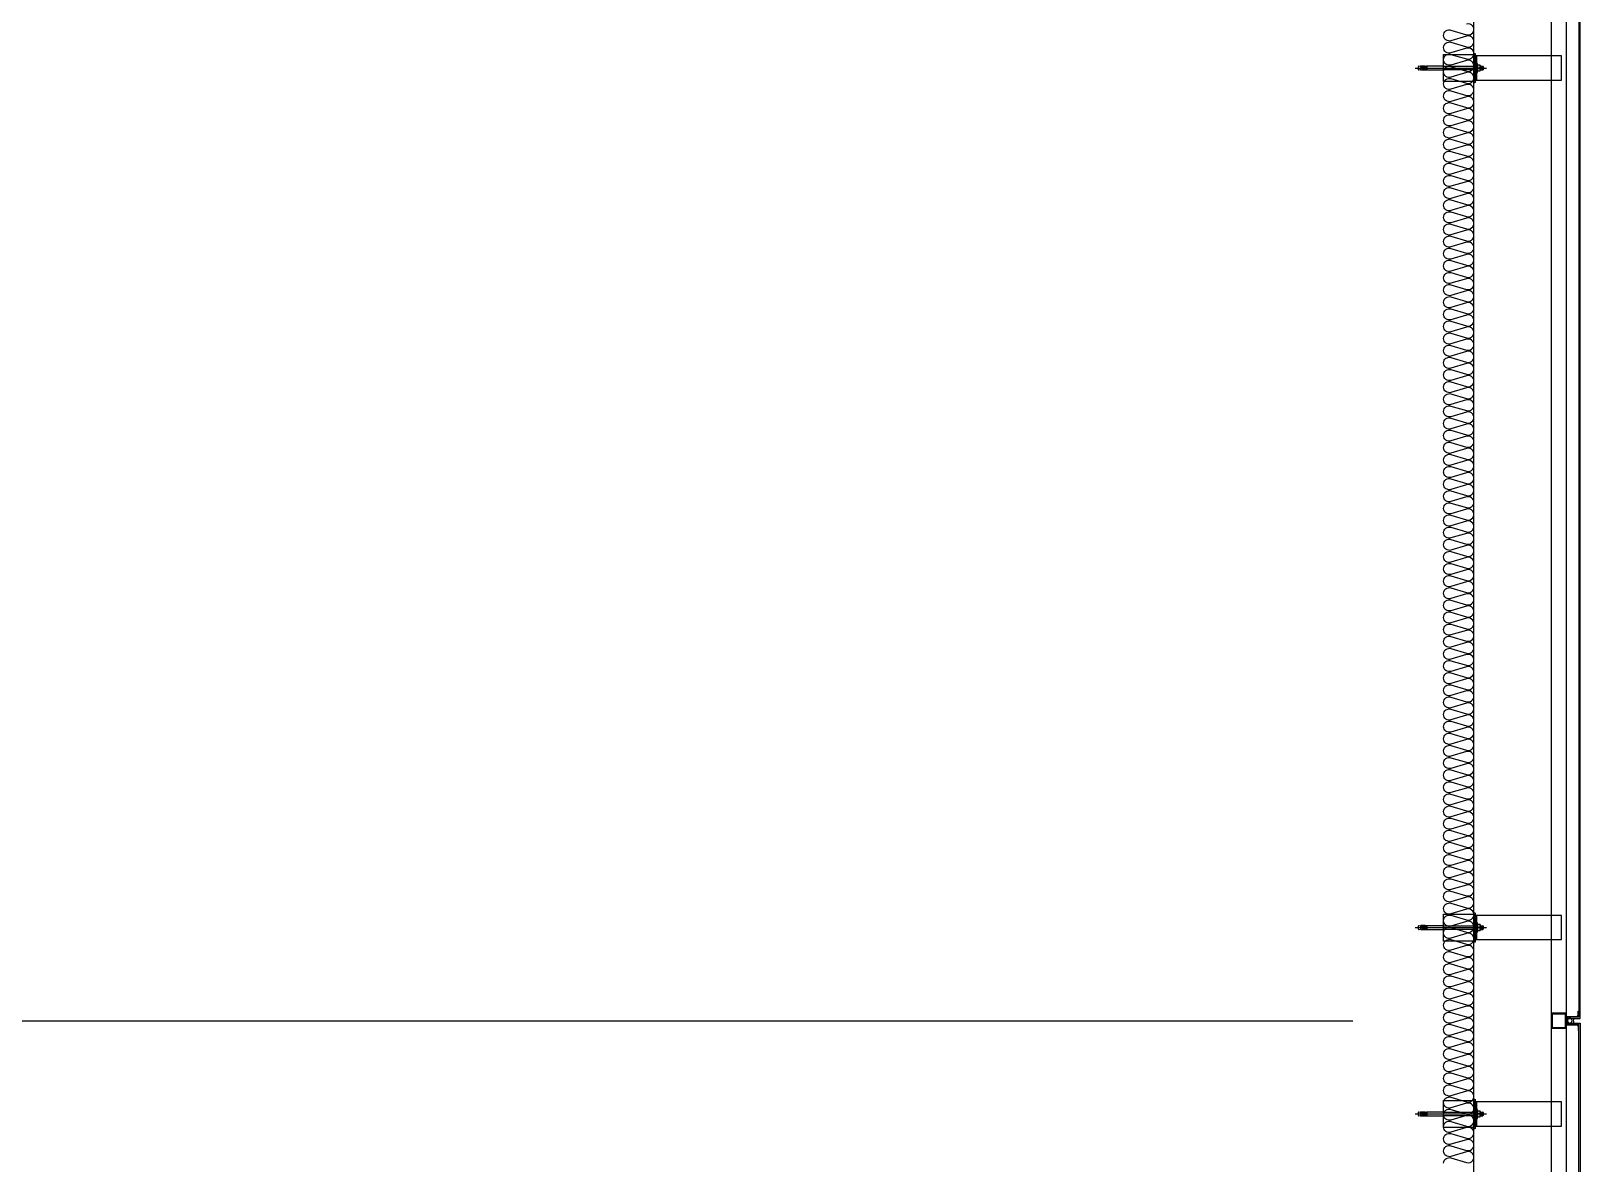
# Model space of a CAD drawing. Header units: millimetres. Extents: x 17311 to 801382, y -242618 to -104888.
# Drawn here: x 786299 to 791411, y -161699 to -157965 of the extents above; entities that cross this region are included whole.
import ezdxf

# ---------------------------------------------------------------- set-up
doc = ezdxf.new("R2010")
doc.units = ezdxf.units.MM
doc.header["$LTSCALE"] = 250
for name, color, linetype in [('A-ETC-8', 8, 'Continuous'), ('A-FIN', 6, 'Continuous'), ('ISL', 251, 'Continuous')]:
    doc.layers.add(name, color=color, linetype=linetype)

# ---------------------------------------------------------------- blocks, each defined once
blk = doc.blocks.new('A$C632c858f')
at = {"layer": 'A-ETC-8'}
blk.add_arc((-2.8, 0), 24, 341.8248, 18.1752, dxfattribs=at)
blk.add_ellipse((34, 0), major_axis=(7.59, 0), ratio=0.987937, dxfattribs=at)
blk = doc.blocks.new('A$Cae507117')
at = {"layer": 'A-ETC-8'}
for points in [[(-50, 0), (-50, -50), (0, -50), (0, 0)], [(-46.8, -3.2), (-46.8, -46.8), (-3.2, -46.8), (-3.2, -3.2)]]:
    blk.add_lwpolyline(points, close=True, dxfattribs=at)
blk = doc.blocks.new('너트 M12')
for p, q in [((-9, 0), (9, 0)), ((-9.5, -9), (-9.5, -0.5)), ((9, -9.5), (-9, -9.5)), ((0, -8.3), (0, -1.2)), ((9.5, -0.5), (9.5, -9))]:
    blk.add_line(p, q)
for centre, start, end in [((-9, -0.5), 90, 180), ((-9, -9), 180, 270), ((9, -0.5), 0, 90), ((9, -9), 270, 0)]:
    blk.add_arc(centre, 0.5, start, end)
at = {"extrusion": (0, 0, -1)}
for centre, major_axis, ratio, start_param, end_param in [((-4.8, -0.9), (-4.75, 0.31), 0.185359, -0.024388, 3.141593), ((4.8, -0.9), (4.75, 0.31), 0.185108, 3.141593, 6.30754), ((-4.8, -8.6), (4.75, 0.31), 0.187111, 0, 3.166211), ((4.8, -8.6), (-4.75, 0.31), 0.185991, 3.117121, 6.283185)]:
    blk.add_ellipse(centre, major_axis=major_axis, ratio=ratio, start_param=start_param, end_param=end_param, dxfattribs=at)
blk = doc.blocks.new('A$C5ebcaad0')
at = {"layer": 'A-ETC-8'}
for p, q in [((-449, -225), (-214, -225)), ((-439, -220.5), (-439, -229.5)), ((-437, -219), (-437.5, -219)), ((-437.5, -231), (-437, -231)), ((-426, -220.5), (-437, -219)), ((-437, -231), (-426, -229.5)), ((-431.6, -219.7), (-431.6, -221.5)), ((-431.6, -228.5), (-431.6, -230.2)), ((-431.1, -222.3), (-429.3, -223.5)), ((-431.1, -227.7), (-429.3, -226.5)), ((-415.6, -218.7), (-430.6, -218.7)), ((-430.6, -231.2), (-415.6, -231.2)), ((-421.1, -224), (-427.7, -224)), ((-421.1, -226), (-427.7, -226)), ((-426, -220.5), (-412, -220.5)), ((-426, -229.5), (-412, -229.5)), ((-420.6, -223.5), (-420.6, -223)), ((-420.6, -227), (-420.6, -226.5)), ((-416.6, -227), (-416.6, -223)), ((-415.6, -218.7), (-412.6, -218.7)), ((-415.6, -231.2), (-412.6, -231.2)), ((-412.6, -218.7), (-412.6, -231.2)), ((-412, -231), (-412, -219)), ((-409, -219), (-412, -219)), ((-412, -231), (-409, -231)), ((-409, -231), (-409, -219)), ((-355, -219), (-409, -219)), ((-409, -231), (-355, -231)), ((-355, -219), (-245.5, -219)), ((-245.5, -231), (-355, -231)), ((-234.2, -229.5), (-224, -229.5)), ((-234, -219), (-225.5, -219)), ((-234, -220.5), (-224, -220.5)), ((-234, -231), (-225.5, -231)), ((-225.5, -231), (-225.5, -219)), ((-224, -220.5), (-225.5, -219)), ((-224, -229.5), (-225.5, -231)), ((-224, -229.5), (-224, -220.5))]:
    blk.add_line(p, q, dxfattribs=at)
for points in [[(-255, -180.5), (-255, -269.5), (-355, -269.5), (-355, -180.5)], [(33.5, -185), (-251.5, -185), (-251.5, -265), (33.5, -265)], [(-251.5, -265), (-245.5, -265), (-245.5, -185), (-251.5, -185)], [(-245.5, -210), (-245.5, -240), (-243.5, -240), (-243.5, -210)]]:
    blk.add_lwpolyline(points, close=True, dxfattribs=at)
blk.add_lwpolyline([(-251.5, -177.5), (-251.5, -272.5, -0.414214), (-252.5, -273.5), (-255, -273.5), (-255, -176.5), (-252.5, -176.5, -0.414214)], format="xyb", close=True, dxfattribs=at)
for centre, radius, start, end in [((-437.5, -220.5), 1.5, 90, 180), ((-437.5, -229.5), 1.5, 180, 270), ((-430.6, -219.7), 1, 90, 180), ((-430.6, -221.5), 1, 180, 236.3099), ((-430.6, -228.5), 1, 123.6901, 180), ((-430.6, -230.2), 1, 180, 270), ((-427.7, -221), 3, 236.3099, 270), ((-427.7, -229), 3, 90, 123.6901), ((-421.1, -223.5), 0.5, 270, 0), ((-421.1, -226.5), 0.5, 0, 90), ((-418.6, -223), 2, 90, 180), ((-418.6, -227), 2, 180, 270), ((-418.6, -223), 2, 0, 90), ((-418.6, -227), 2, 270, 0)]:
    blk.add_arc(centre, radius, start, end, dxfattribs=at)
at = {"layer": 'A-ETC-8', "xscale": -1, "rotation": 90}
blk.add_blockref('너트 M12', (-243.5, -225), dxfattribs=at)

msp = doc.modelspace()

# ---------------------------------------------------------------- linework, layer by layer
at = {"layer": 'A-ETC-8'}
for p, q in [((791315.7, -154461.7), (791315.7, -200799.5)), ((791365.7, -200799.5), (791365.7, -154461.7))]:
    msp.add_line(p, q, dxfattribs=at)
for points in [[(791402.7, -161218), (791367.7, -161218), (791367.7, -161229), (791365.7, -161229), (791365.7, -161216), (791401, -161216, -0.226541), (791404.7, -161212.3), (791404.7, -161197.6), (791406.7, -161197.6), (791406.7, -161214, 0.414214)], [(791402.7, -161241), (791367.7, -161241), (791367.7, -161230), (791365.7, -161230), (791365.7, -161243), (791401, -161243, 0.226541), (791404.7, -161246.6), (791404.7, -161261.3), (791406.7, -161261.3), (791406.7, -161245, -0.414214)]]:
    msp.add_lwpolyline(points, format="xyb", close=True, dxfattribs=at)
at = {"layer": 'A-FIN'}
msp.add_line((784560.7, -161229.5), (790660.7, -161229.5), dxfattribs=at)
for points in [[(791369.7, -161218), (791369.7, -161222), (791410.7, -161222), (791410.7, -157787), (791369.7, -157787), (791369.7, -157791), (791406.7, -157791), (791406.7, -161218), (791369.7, -161218)], [(791369.7, -161241), (791369.7, -161237), (791410.7, -161237), (791410.7, -165222), (791369.7, -165222), (791369.7, -165218), (791406.7, -165218), (791406.7, -161241), (791369.7, -161241)]]:
    msp.add_lwpolyline(points, close=True, dxfattribs=at)
at = {"layer": 'ISL'}
msp.add_line((791060.7, -202579.5), (791060.7, -154479.5), dxfattribs=at)
msp.add_lwpolyline([(790960.7, -161699.5, -0.509267), (790984.9, -161681.8), (791036.4, -161697.1, 1.372593), (791036.4, -161661.8), (790984.9, -161677.1, -0.509267), (790960.7, -161659.5, -0.509267), (790984.9, -161641.8), (791036.4, -161657.1, 1.372593), (791036.4, -161621.8), (790984.9, -161637.1, -0.509267), (790960.7, -161619.5, -0.509267), (790984.9, -161601.8), (791036.4, -161617.1, 1.372593), (791036.4, -161581.8), (790984.9, -161597.1, -0.509267), (790960.7, -161579.5, -0.509267), (790984.9, -161561.8), (791036.4, -161577.1, 1.372593), (791036.4, -161541.8), (790984.9, -161557.1, -0.509267), (790960.7, -161539.5, -0.509267), (790984.9, -161521.8), (791036.4, -161537.1, 1.372593), (791036.4, -161501.8), (790984.9, -161517.1, -0.509267), (790960.7, -161499.5, -0.509267), (790984.9, -161481.8), (791036.4, -161497.1, 1.372593), (791036.4, -161461.8), (790984.9, -161477.1, -0.509267), (790960.7, -161459.5, -0.509267), (790984.9, -161441.8), (791036.4, -161457.1, 1.372593), (791036.4, -161421.8), (790984.9, -161437.1, -0.509267), (790960.7, -161419.5, -0.509267), (790984.9, -161401.8), (791036.4, -161417.1, 1.372593), (791036.4, -161381.8), (790984.9, -161397.1, -0.509267), (790960.7, -161379.5, -0.509267), (790984.9, -161361.8), (791036.4, -161377.1, 1.372593), (791036.4, -161341.8), (790984.9, -161357.1, -0.509267), (790960.7, -161339.5, -0.509267), (790984.9, -161321.8), (791036.4, -161337.1, 1.372593), (791036.4, -161301.8), (790984.9, -161317.1, -0.509267), (790960.7, -161299.5, -0.509267), (790984.9, -161281.8), (791036.4, -161297.1, 1.372593), (791036.4, -161261.8), (790984.9, -161277.1, -0.509267), (790960.7, -161259.5, -0.509267), (790984.9, -161241.8), (791036.4, -161257.1, 1.372593), (791036.4, -161221.8), (790984.9, -161237.1, -0.509267), (790960.7, -161219.5, -0.509267), (790984.9, -161201.8), (791036.4, -161217.1, 1.372593), (791036.4, -161181.8), (790984.9, -161197.1, -0.509267), (790960.7, -161179.5, -0.509267), (790984.9, -161161.8), (791036.4, -161177.1, 1.372593), (791036.4, -161141.8), (790984.9, -161157.1, -0.509267), (790960.7, -161139.5, -0.509267), (790984.9, -161121.8), (791036.4, -161137.1, 1.372593), (791036.4, -161101.8), (790984.9, -161117.1, -0.509267), (790960.7, -161099.5, -0.509267), (790984.9, -161081.8), (791036.4, -161097.1, 1.372593), (791036.4, -161061.8), (790984.9, -161077.1, -0.509267), (790960.7, -161059.5, -0.509267), (790984.9, -161041.8), (791036.4, -161057.1, 1.372593), (791036.4, -161021.8), (790984.9, -161037.1, -0.509267), (790960.7, -161019.5, -0.509267), (790984.9, -161001.8), (791036.4, -161017.1, 1.372593), (791036.4, -160981.8), (790984.9, -160997.1, -0.509267), (790960.7, -160979.5, -0.509267), (790984.9, -160961.8), (791036.4, -160977.1, 1.372593), (791036.4, -160941.8), (790984.9, -160957.1, -0.509267), (790960.7, -160939.5, -0.509267), (790984.9, -160921.8), (791036.4, -160937.1, 1.372593), (791036.4, -160901.8), (790984.9, -160917.1, -0.509267), (790960.7, -160899.5, -0.509267), (790984.9, -160881.8), (791036.4, -160897.1, 1.372593), (791036.4, -160861.8), (790984.9, -160877.1, -0.509267), (790960.7, -160859.5, -0.509267), (790984.9, -160841.8), (791036.4, -160857.1, 1.372593), (791036.4, -160821.8), (790984.9, -160837.1, -0.509267), (790960.7, -160819.5, -0.509267), (790984.9, -160801.8), (791036.4, -160817.1, 1.372593), (791036.4, -160781.8), (790984.9, -160797.1, -0.509267), (790960.7, -160779.5, -0.509267), (790984.9, -160761.8), (791036.4, -160777.1, 1.372593), (791036.4, -160741.8), (790984.9, -160757.1, -0.509267), (790960.7, -160739.5, -0.509267), (790984.9, -160721.8), (791036.4, -160737.1, 1.372593), (791036.4, -160701.8), (790984.9, -160717.1, -0.509267), (790960.7, -160699.5, -0.509267), (790984.9, -160681.8), (791036.4, -160697.1, 1.372593), (791036.4, -160661.8), (790984.9, -160677.1, -0.509267), (790960.7, -160659.5, -0.509267), (790984.9, -160641.8), (791036.4, -160657.1, 1.372593), (791036.4, -160621.8), (790984.9, -160637.1, -0.509267), (790960.7, -160619.5, -0.509267), (790984.9, -160601.8), (791036.4, -160617.1, 1.372593), (791036.4, -160581.8), (790984.9, -160597.1, -0.509267), (790960.7, -160579.5, -0.509267), (790984.9, -160561.8), (791036.4, -160577.1, 1.372593), (791036.4, -160541.8), (790984.9, -160557.1, -0.509267), (790960.7, -160539.5, -0.509267), (790984.9, -160521.8), (791036.4, -160537.1, 1.372593), (791036.4, -160501.8), (790984.9, -160517.1, -0.509267), (790960.7, -160499.5, -0.509267), (790984.9, -160481.8), (791036.4, -160497.1, 1.372593), (791036.4, -160461.8), (790984.9, -160477.1, -0.509267), (790960.7, -160459.5, -0.509267), (790984.9, -160441.8), (791036.4, -160457.1, 1.372593), (791036.4, -160421.8), (790984.9, -160437.1, -0.509267), (790960.7, -160419.5, -0.509267), (790984.9, -160401.8), (791036.4, -160417.1, 1.372593), (791036.4, -160381.8), (790984.9, -160397.1, -0.509267), (790960.7, -160379.5, -0.509267), (790984.9, -160361.8), (791036.4, -160377.1, 1.372593), (791036.4, -160341.8), (790984.9, -160357.1, -0.509267), (790960.7, -160339.5, -0.509267), (790984.9, -160321.8), (791036.4, -160337.1, 1.372593), (791036.4, -160301.8), (790984.9, -160317.1, -0.509267), (790960.7, -160299.5, -0.509267), (790984.9, -160281.8), (791036.4, -160297.1, 1.372593), (791036.4, -160261.8), (790984.9, -160277.1, -0.509267), (790960.7, -160259.5, -0.509267), (790984.9, -160241.8), (791036.4, -160257.1, 1.372593), (791036.4, -160221.8), (790984.9, -160237.1, -0.509267), (790960.7, -160219.5, -0.509267), (790984.9, -160201.8), (791036.4, -160217.1, 1.372593), (791036.4, -160181.8), (790984.9, -160197.1, -0.509267), (790960.7, -160179.5, -0.509267), (790984.9, -160161.8), (791036.4, -160177.1, 1.372593), (791036.4, -160141.8), (790984.9, -160157.1, -0.509267), (790960.7, -160139.5, -0.509267), (790984.9, -160121.8), (791036.4, -160137.1, 1.372593), (791036.4, -160101.8), (790984.9, -160117.1, -0.509267), (790960.7, -160099.5, -0.509267), (790984.9, -160081.8), (791036.4, -160097.1, 1.372593), (791036.4, -160061.8), (790984.9, -160077.1, -0.509267), (790960.7, -160059.5, -0.509267), (790984.9, -160041.8), (791036.4, -160057.1, 1.372593), (791036.4, -160021.8), (790984.9, -160037.1, -0.509267), (790960.7, -160019.5, -0.509267), (790984.9, -160001.8), (791036.4, -160017.1, 1.372593), (791036.4, -159981.8), (790984.9, -159997.1, -0.509267), (790960.7, -159979.5, -0.509267), (790984.9, -159961.8), (791036.4, -159977.1, 1.372593), (791036.4, -159941.8), (790984.9, -159957.1, -0.509267), (790960.7, -159939.5, -0.509267), (790984.9, -159921.8), (791036.4, -159937.1, 1.372593), (791036.4, -159901.8), (790984.9, -159917.1, -0.509267), (790960.7, -159899.5, -0.509267), (790984.9, -159881.8), (791036.4, -159897.1, 1.372593), (791036.4, -159861.8), (790984.9, -159877.1, -0.509267), (790960.7, -159859.5, -0.509267), (790984.9, -159841.8), (791036.4, -159857.1, 1.372593), (791036.4, -159821.8), (790984.9, -159837.1, -0.509267), (790960.7, -159819.5, -0.509267), (790984.9, -159801.8), (791036.4, -159817.1, 1.372593), (791036.4, -159781.8), (790984.9, -159797.1, -0.509267), (790960.7, -159779.5, -0.509267), (790984.9, -159761.8), (791036.4, -159777.1, 1.372593), (791036.4, -159741.8), (790984.9, -159757.1, -0.509267), (790960.7, -159739.5, -0.509267), (790984.9, -159721.8), (791036.4, -159737.1, 1.372593), (791036.4, -159701.8), (790984.9, -159717.1, -0.509267), (790960.7, -159699.5, -0.509267), (790984.9, -159681.8), (791036.4, -159697.1, 1.372593), (791036.4, -159661.8), (790984.9, -159677.1, -0.509267), (790960.7, -159659.5, -0.509267), (790984.9, -159641.8), (791036.4, -159657.1, 1.372593), (791036.4, -159621.8), (790984.9, -159637.1, -0.509267), (790960.7, -159619.5, -0.509267), (790984.9, -159601.8), (791036.4, -159617.1, 1.372593), (791036.4, -159581.8), (790984.9, -159597.1, -0.509267), (790960.7, -159579.5, -0.509267), (790984.9, -159561.8), (791036.4, -159577.1, 1.372593), (791036.4, -159541.8), (790984.9, -159557.1, -0.509267), (790960.7, -159539.5, -0.509267), (790984.9, -159521.8), (791036.4, -159537.1, 1.372593), (791036.4, -159501.8), (790984.9, -159517.1, -0.509267), (790960.7, -159499.5, -0.509267), (790984.9, -159481.8), (791036.4, -159497.1, 1.372593), (791036.4, -159461.8), (790984.9, -159477.1, -0.509267), (790960.7, -159459.5, -0.509267), (790984.9, -159441.8), (791036.4, -159457.1, 1.372593), (791036.4, -159421.8), (790984.9, -159437.1, -0.509267), (790960.7, -159419.5, -0.509267), (790984.9, -159401.8), (791036.4, -159417.1, 1.372593), (791036.4, -159381.8), (790984.9, -159397.1, -0.509267), (790960.7, -159379.5, -0.509267), (790984.9, -159361.8), (791036.4, -159377.1, 1.372593), (791036.4, -159341.8), (790984.9, -159357.1, -0.509267), (790960.7, -159339.5, -0.509267), (790984.9, -159321.8), (791036.4, -159337.1, 1.372593), (791036.4, -159301.8), (790984.9, -159317.1, -0.509267), (790960.7, -159299.5, -0.509267), (790984.9, -159281.8), (791036.4, -159297.1, 1.372593), (791036.4, -159261.8), (790984.9, -159277.1, -0.509267), (790960.7, -159259.5, -0.509267), (790984.9, -159241.8), (791036.4, -159257.1, 1.372593), (791036.4, -159221.8), (790984.9, -159237.1, -0.509267), (790960.7, -159219.5, -0.509267), (790984.9, -159201.8), (791036.4, -159217.1, 1.372593), (791036.4, -159181.8), (790984.9, -159197.1, -0.509267), (790960.7, -159179.5, -0.509267), (790984.9, -159161.8), (791036.4, -159177.1, 1.372593), (791036.4, -159141.8), (790984.9, -159157.1, -0.509267), (790960.7, -159139.5, -0.509267), (790984.9, -159121.8), (791036.4, -159137.1, 1.372593), (791036.4, -159101.8), (790984.9, -159117.1, -0.509267), (790960.7, -159099.5, -0.509267), (790984.9, -159081.8), (791036.4, -159097.1, 1.372593), (791036.4, -159061.8), (790984.9, -159077.1, -0.509267), (790960.7, -159059.5, -0.509267), (790984.9, -159041.8), (791036.4, -159057.1, 1.372593), (791036.4, -159021.8), (790984.9, -159037.1, -0.509267), (790960.7, -159019.5, -0.509267), (790984.9, -159001.8), (791036.4, -159017.1, 1.372593), (791036.4, -158981.8), (790984.9, -158997.1, -0.509267), (790960.7, -158979.5, -0.509267), (790984.9, -158961.8), (791036.4, -158977.1, 1.372593), (791036.4, -158941.8), (790984.9, -158957.1, -0.509267), (790960.7, -158939.5, -0.509267), (790984.9, -158921.8), (791036.4, -158937.1, 1.372593), (791036.4, -158901.8), (790984.9, -158917.1, -0.509267), (790960.7, -158899.5, -0.509267), (790984.9, -158881.8), (791036.4, -158897.1, 1.372593), (791036.4, -158861.8), (790984.9, -158877.1, -0.509267), (790960.7, -158859.5, -0.509267), (790984.9, -158841.8), (791036.4, -158857.1, 1.372593), (791036.4, -158821.8), (790984.9, -158837.1, -0.509267), (790960.7, -158819.5, -0.509267), (790984.9, -158801.8), (791036.4, -158817.1, 1.372593), (791036.4, -158781.8), (790984.9, -158797.1, -0.509267), (790960.7, -158779.5, -0.509267), (790984.9, -158761.8), (791036.4, -158777.1, 1.372593), (791036.4, -158741.8), (790984.9, -158757.1, -0.509267), (790960.7, -158739.5, -0.509267), (790984.9, -158721.8), (791036.4, -158737.1, 1.372593), (791036.4, -158701.8), (790984.9, -158717.1, -0.509267), (790960.7, -158699.5, -0.509267), (790984.9, -158681.8), (791036.4, -158697.1, 1.372593), (791036.4, -158661.8), (790984.9, -158677.1, -0.509267), (790960.7, -158659.5, -0.509267), (790984.9, -158641.8), (791036.4, -158657.1, 1.372593), (791036.4, -158621.8), (790984.9, -158637.1, -0.509267), (790960.7, -158619.5, -0.509267), (790984.9, -158601.8), (791036.4, -158617.1, 1.372593), (791036.4, -158581.8), (790984.9, -158597.1, -0.509267), (790960.7, -158579.5, -0.509267), (790984.9, -158561.8), (791036.4, -158577.1, 1.372593), (791036.4, -158541.8), (790984.9, -158557.1, -0.509267), (790960.7, -158539.5, -0.509267), (790984.9, -158521.8), (791036.4, -158537.1, 1.372593), (791036.4, -158501.8), (790984.9, -158517.1, -0.509267), (790960.7, -158499.5, -0.509267), (790984.9, -158481.8), (791036.4, -158497.1, 1.372593), (791036.4, -158461.8), (790984.9, -158477.1, -0.509267), (790960.7, -158459.5, -0.509267), (790984.9, -158441.8), (791036.4, -158457.1, 1.372593), (791036.4, -158421.8), (790984.9, -158437.1, -0.509267), (790960.7, -158419.5, -0.509267), (790984.9, -158401.8), (791036.4, -158417.1, 1.372593), (791036.4, -158381.8), (790984.9, -158397.1, -0.509267), (790960.7, -158379.5, -0.509267), (790984.9, -158361.8), (791036.4, -158377.1, 1.372593), (791036.4, -158341.8), (790984.9, -158357.1, -0.509267), (790960.7, -158339.5, -0.509267), (790984.9, -158321.8), (791036.4, -158337.1, 1.372593), (791036.4, -158301.8), (790984.9, -158317.1, -0.509267), (790960.7, -158299.5, -0.509267), (790984.9, -158281.8), (791036.4, -158297.1, 1.372593), (791036.4, -158261.8), (790984.9, -158277.1, -0.509267), (790960.7, -158259.5, -0.509267), (790984.9, -158241.8), (791036.4, -158257.1, 1.372593), (791036.4, -158221.8), (790984.9, -158237.1, -0.509267), (790960.7, -158219.5, -0.509267), (790984.9, -158201.8), (791036.4, -158217.1, 1.372593), (791036.4, -158181.8), (790984.9, -158197.1, -0.509267), (790960.7, -158179.5, -0.509267), (790984.9, -158161.8), (791036.4, -158177.1, 1.372593), (791036.4, -158141.8), (790984.9, -158157.1, -0.509267), (790960.7, -158139.5, -0.509267), (790984.9, -158121.8), (791036.4, -158137.1, 1.372593), (791036.4, -158101.8), (790984.9, -158117.1, -0.509267), (790960.7, -158099.5, -0.509267), (790984.9, -158081.8), (791036.4, -158097.1, 1.372593), (791036.4, -158061.8), (790984.9, -158077.1, -0.509267), (790960.7, -158059.5, -0.509267), (790984.9, -158041.8), (791036.4, -158057.1, 1.372593), (791036.4, -158021.8), (790984.9, -158037.1, -0.509267), (790960.7, -158019.5, -0.509267), (790984.9, -158001.8), (791036.4, -158017.1, 1.372593), (791036.4, -157981.8), (790984.9, -157997.1, -0.509267), (790960.7, -157979.5, -0.509267), (790984.9, -157961.8), (791036.4, -157977.1, 1.372593), (791036.4, -157941.8)], format="xyb", dxfattribs=at)

# ---------------------------------------------------------------- block references
at = {"layer": 'A-ETC-8'}
for p in [(791315.7, -157862), (791315.7, -160697), (791315.7, -161312)]:
    msp.add_blockref('A$C5ebcaad0', p, dxfattribs=at)
at = {"layer": 'A-ETC-8', "rotation": 180}
msp.add_blockref('A$Cae507117', (791315.7, -161254.5), dxfattribs=at)
at = {"layer": 'A-ETC-8', "xscale": -1}
msp.add_blockref('A$C632c858f', (791410.7, -161229.5), dxfattribs=at)

doc.saveas('drawing.dxf')
